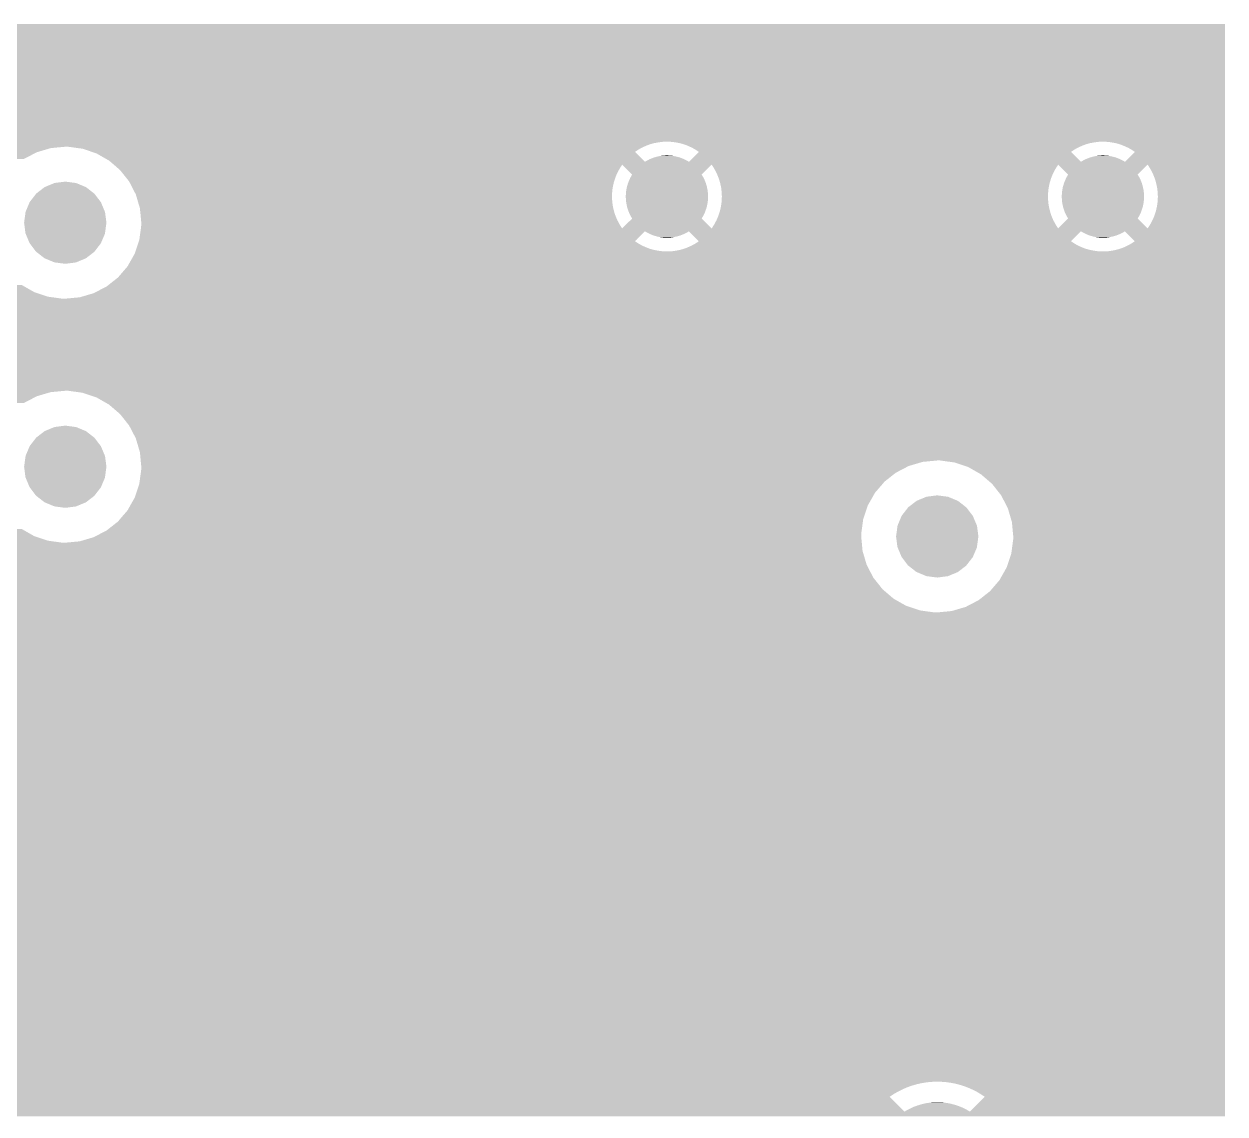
# Model space of a CAD drawing. Extents: x 295 to 953, y 10 to 290.
# Drawn here: x 621.91 to 639.41, y 251.58 to 267.46 of the extents above; entities that cross this region are included whole.
import ezdxf

# ---------------------------------------------------------------- set-up
doc = ezdxf.new("R2010")
doc.units = 0
doc.header["$LTSCALE"] = 5
doc.header["$MEASUREMENT"] = 0
doc.layers.add('FROMC1', color=7, linetype='CONTINUOUS')

msp = doc.modelspace()

# ---------------------------------------------------------------- linework, layer by layer
at = {"layer": 'FROMC1'}
for points in [[(601.433, 267.459), (601.433, 267.46), (639.406, 267.459), (639.405, 267.46)], [(601.433, 265.745), (601.433, 267.459), (639.406, 265.745), (639.406, 267.459)], [(610.997, 265.744), (610.94, 265.745), (631.246, 265.744), (631.26, 265.745)], [(611.026, 265.742), (610.997, 265.744), (631.203, 265.742), (631.246, 265.744)], [(611.054, 265.739), (611.026, 265.742), (631.185, 265.739), (631.203, 265.742)], [(611.085, 265.734), (611.054, 265.739), (631.147, 265.734), (631.185, 265.739)], [(611.11, 265.73), (611.085, 265.734), (631.127, 265.73), (631.147, 265.734)], [(611.142, 265.723), (611.11, 265.73), (631.091, 265.723), (631.127, 265.73)], [(611.166, 265.718), (611.142, 265.723), (631.071, 265.718), (631.091, 265.723)], [(611.198, 265.708), (611.166, 265.718), (631.036, 265.708), (631.071, 265.718)], [(611.22, 265.701), (611.198, 265.708), (631.016, 265.701), (631.036, 265.708)], [(611.252, 265.689), (611.22, 265.701), (630.982, 265.689), (631.016, 265.701)], [(631.317, 265.744), (631.26, 265.745), (637.596, 265.744), (637.61, 265.745)], [(631.346, 265.742), (631.317, 265.744), (637.553, 265.742), (637.596, 265.744)], [(631.374, 265.739), (631.346, 265.742), (637.535, 265.739), (637.553, 265.742)], [(631.405, 265.734), (631.374, 265.739), (637.497, 265.734), (637.535, 265.739)], [(631.43, 265.73), (631.405, 265.734), (637.477, 265.73), (637.497, 265.734)], [(631.462, 265.723), (631.43, 265.73), (637.441, 265.723), (637.477, 265.73)], [(631.486, 265.718), (631.462, 265.723), (637.421, 265.718), (637.441, 265.723)], [(631.518, 265.708), (631.486, 265.718), (637.386, 265.708), (637.421, 265.718)], [(631.54, 265.701), (631.518, 265.708), (637.366, 265.701), (637.386, 265.708)], [(631.572, 265.689), (631.54, 265.701), (637.332, 265.689), (637.366, 265.701)], [(637.667, 265.744), (637.61, 265.745), (639.406, 265.744), (639.406, 265.745)], [(637.724, 265.739), (637.667, 265.744), (639.406, 265.739), (639.406, 265.744)], [(637.78, 265.73), (637.724, 265.739), (639.406, 265.73), (639.406, 265.739)], [(637.836, 265.718), (637.78, 265.73), (639.406, 265.718), (639.406, 265.73)], [(637.89, 265.701), (637.836, 265.718), (639.406, 265.701), (639.406, 265.718)], [(637.943, 265.68), (637.89, 265.701), (639.406, 265.68), (639.406, 265.701)], [(611.273, 265.68), (611.252, 265.689), (630.963, 265.68), (630.982, 265.689)], [(611.292, 265.671), (611.273, 265.68), (630.943, 265.671), (630.963, 265.68)], [(611.325, 265.656), (611.292, 265.671), (622.352, 265.656), (622.515, 265.671)], [(611.319, 265.493), (611.417, 265.591), (621.912, 265.493), (622.1, 265.591)], [(611.333, 265.651), (611.325, 265.656), (622.304, 265.651), (622.352, 265.656)], [(611.375, 265.628), (611.333, 265.651), (622.225, 265.628), (622.304, 265.651)], [(611.422, 265.596), (611.375, 265.628), (622.118, 265.596), (622.225, 265.628)], [(611.417, 265.591), (611.422, 265.596), (622.1, 265.591), (622.118, 265.596)], [(622.556, 265.671), (622.515, 265.671), (630.941, 265.671), (630.943, 265.671)], [(622.594, 265.666), (622.556, 265.671), (630.93, 265.666), (630.941, 265.671)], [(622.766, 265.642), (622.594, 265.666), (630.886, 265.642), (630.93, 265.666)], [(622.776, 265.639), (622.766, 265.642), (630.879, 265.639), (630.886, 265.642)], [(622.866, 265.609), (622.776, 265.639), (630.831, 265.609), (630.879, 265.639)], [(622.903, 265.596), (622.866, 265.609), (630.813, 265.596), (630.831, 265.609)], [(622.967, 265.575), (622.903, 265.596), (630.835, 265.575), (630.813, 265.596)], [(623.151, 265.47), (622.967, 265.575), (630.939, 265.47), (630.835, 265.575)], [(631.123, 265.524), (631.141, 265.528), (631.43, 265.524), (631.416, 265.528)], [(631.141, 265.528), (631.171, 265.535), (631.416, 265.528), (631.381, 265.535)], [(631.171, 265.535), (631.19, 265.538), (631.381, 265.535), (631.368, 265.538)], [(631.19, 265.538), (631.22, 265.542), (631.368, 265.538), (631.331, 265.542)], [(631.22, 265.542), (631.244, 265.543), (631.331, 265.542), (631.319, 265.543)], [(631.244, 265.543), (631.27, 265.544), (631.319, 265.543), (631.27, 265.544)], [(631.593, 265.68), (631.572, 265.689), (637.313, 265.68), (637.332, 265.689)], [(631.624, 265.666), (631.593, 265.68), (637.28, 265.666), (637.313, 265.68)], [(631.598, 265.452), (631.742, 265.596), (637.307, 265.452), (637.163, 265.596)], [(631.645, 265.656), (631.624, 265.666), (637.261, 265.656), (637.28, 265.666)], [(631.675, 265.639), (631.645, 265.656), (637.229, 265.639), (637.261, 265.656)], [(631.695, 265.628), (631.675, 265.639), (637.211, 265.628), (637.229, 265.639)], [(631.723, 265.609), (631.695, 265.628), (637.181, 265.609), (637.211, 265.628)], [(631.742, 265.596), (631.723, 265.609), (637.163, 265.596), (637.181, 265.609)], [(637.473, 265.524), (637.491, 265.528), (637.78, 265.524), (637.766, 265.528)], [(637.491, 265.528), (637.521, 265.535), (637.766, 265.528), (637.731, 265.535)], [(637.521, 265.535), (637.54, 265.538), (637.731, 265.535), (637.718, 265.538)], [(637.54, 265.538), (637.57, 265.542), (637.718, 265.538), (637.681, 265.542)], [(637.57, 265.542), (637.594, 265.543), (637.681, 265.542), (637.669, 265.543)], [(637.594, 265.543), (637.62, 265.544), (637.669, 265.543), (637.62, 265.544)], [(637.995, 265.656), (637.943, 265.68), (639.406, 265.656), (639.406, 265.68)], [(637.948, 265.452), (638.092, 265.596), (639.406, 265.452), (639.406, 265.596)], [(638.045, 265.628), (637.995, 265.656), (639.406, 265.628), (639.406, 265.656)], [(638.092, 265.596), (638.045, 265.628), (639.406, 265.596), (639.406, 265.628)], [(623.173, 265.452), (623.151, 265.47), (630.957, 265.452), (630.939, 265.47)], [(623.222, 265.41), (623.173, 265.452), (639.406, 265.41), (639.406, 265.452)], [(623.173, 265.452), (623.173, 265.452), (630.958, 265.452), (630.957, 265.452)], [(623.277, 265.362), (623.222, 265.41), (630.595, 265.362), (630.626, 265.41)], [(623.312, 265.332), (623.277, 265.362), (630.578, 265.332), (630.595, 265.362)], [(630.771, 265.265), (630.626, 265.41), (631.784, 265.265), (631.929, 265.41)], [(630.958, 265.452), (630.986, 265.469), (631.598, 265.452), (631.568, 265.469)], [(630.986, 265.469), (631.001, 265.476), (631.568, 265.469), (631.555, 265.476)], [(631.001, 265.476), (631.03, 265.491), (631.555, 265.476), (631.524, 265.491)], [(631.03, 265.491), (631.046, 265.497), (631.524, 265.491), (631.51, 265.497)], [(631.046, 265.497), (631.076, 265.51), (631.51, 265.497), (631.478, 265.51)], [(631.076, 265.51), (631.093, 265.515), (631.478, 265.51), (631.464, 265.515)], [(631.093, 265.515), (631.123, 265.524), (631.464, 265.515), (631.43, 265.524)], [(631.598, 265.452), (631.598, 265.452), (637.308, 265.452), (637.307, 265.452)], [(631.951, 265.377), (631.929, 265.41), (636.955, 265.377), (636.976, 265.41)], [(631.96, 265.362), (631.951, 265.377), (636.945, 265.362), (636.955, 265.377)], [(631.98, 265.328), (631.96, 265.362), (636.925, 265.328), (636.945, 265.362)], [(637.121, 265.265), (636.976, 265.41), (638.134, 265.265), (638.279, 265.41)], [(637.308, 265.452), (637.336, 265.469), (637.948, 265.452), (637.918, 265.469)], [(637.336, 265.469), (637.351, 265.476), (637.918, 265.469), (637.905, 265.476)], [(637.351, 265.476), (637.38, 265.491), (637.905, 265.476), (637.874, 265.491)], [(637.38, 265.491), (637.396, 265.497), (637.874, 265.491), (637.86, 265.497)], [(637.396, 265.497), (637.426, 265.51), (637.86, 265.497), (637.828, 265.51)], [(637.426, 265.51), (637.443, 265.515), (637.828, 265.51), (637.814, 265.515)], [(637.443, 265.515), (637.473, 265.524), (637.814, 265.515), (637.78, 265.524)], [(638.301, 265.377), (638.279, 265.41), (639.406, 265.377), (639.406, 265.41)], [(638.33, 265.328), (638.301, 265.377), (639.406, 265.328), (639.406, 265.377)], [(623.328, 265.312), (623.312, 265.332), (630.567, 265.312), (630.578, 265.332)], [(623.369, 265.261), (623.328, 265.312), (630.542, 265.261), (630.567, 265.312)], [(623.411, 265.208), (623.369, 265.261), (630.522, 265.208), (630.542, 265.261)], [(623.444, 265.166), (623.411, 265.208), (630.509, 265.166), (630.522, 265.208)], [(630.711, 265.139), (630.725, 265.178), (631.845, 265.139), (631.83, 265.178)], [(630.725, 265.178), (630.729, 265.185), (631.83, 265.178), (631.827, 265.185)], [(630.729, 265.185), (630.746, 265.222), (631.827, 265.185), (631.809, 265.222)], [(630.746, 265.222), (630.75, 265.229), (631.809, 265.222), (631.805, 265.229)], [(630.75, 265.229), (630.771, 265.265), (631.805, 265.229), (631.784, 265.265)], [(631.988, 265.312), (631.98, 265.328), (636.917, 265.312), (636.925, 265.328)], [(632.006, 265.277), (631.988, 265.312), (636.9, 265.277), (636.917, 265.312)], [(632.012, 265.261), (632.006, 265.277), (636.892, 265.261), (636.9, 265.277)], [(632.027, 265.224), (632.012, 265.261), (636.878, 265.224), (636.892, 265.261)], [(632.033, 265.208), (632.027, 265.224), (636.872, 265.208), (636.878, 265.224)], [(632.045, 265.17), (632.033, 265.208), (636.86, 265.17), (636.872, 265.208)], [(637.061, 265.139), (637.075, 265.178), (638.195, 265.139), (638.18, 265.178)], [(637.075, 265.178), (637.079, 265.185), (638.18, 265.178), (638.177, 265.185)], [(637.079, 265.185), (637.096, 265.222), (638.177, 265.185), (638.159, 265.222)], [(637.096, 265.222), (637.1, 265.229), (638.159, 265.222), (638.155, 265.229)], [(637.1, 265.229), (637.121, 265.265), (638.155, 265.229), (638.134, 265.265)], [(638.356, 265.277), (638.33, 265.328), (639.406, 265.277), (639.406, 265.328)], [(638.377, 265.224), (638.356, 265.277), (639.406, 265.224), (639.406, 265.277)], [(638.395, 265.17), (638.377, 265.224), (639.406, 265.17), (639.406, 265.224)], [(622.092, 264.989), (622.213, 265.082), (622.936, 264.989), (622.817, 265.082)], [(622.213, 265.082), (622.216, 265.084), (622.817, 265.082), (622.812, 265.084)], [(622.216, 265.084), (622.357, 265.142), (622.812, 265.084), (622.673, 265.142)], [(622.357, 265.142), (622.36, 265.143), (622.673, 265.142), (622.665, 265.143)], [(622.36, 265.143), (622.515, 265.163), (622.665, 265.143), (622.515, 265.163)], [(623.451, 265.153), (623.444, 265.166), (630.505, 265.153), (630.509, 265.166)], [(623.48, 265.098), (623.451, 265.153), (630.492, 265.098), (630.505, 265.153)], [(623.509, 265.041), (623.48, 265.098), (630.483, 265.041), (630.492, 265.098)], [(623.538, 264.984), (623.509, 265.041), (630.478, 264.984), (630.483, 265.041)], [(630.68, 264.994), (630.685, 265.035), (631.875, 264.994), (631.87, 265.035)], [(630.685, 265.035), (630.687, 265.043), (631.87, 265.035), (631.869, 265.043)], [(630.687, 265.043), (630.694, 265.084), (631.869, 265.043), (631.86, 265.084)], [(630.694, 265.084), (630.697, 265.092), (631.86, 265.084), (631.859, 265.092)], [(630.697, 265.092), (630.708, 265.131), (631.859, 265.092), (631.847, 265.131)], [(630.708, 265.131), (630.711, 265.139), (631.847, 265.131), (631.845, 265.139)], [(632.05, 265.153), (632.045, 265.17), (636.855, 265.153), (636.86, 265.17)], [(632.059, 265.115), (632.05, 265.153), (636.846, 265.115), (636.855, 265.153)], [(632.063, 265.098), (632.059, 265.115), (636.842, 265.098), (636.846, 265.115)], [(632.07, 265.059), (632.063, 265.098), (636.836, 265.059), (636.842, 265.098)], [(632.071, 265.041), (632.07, 265.059), (636.833, 265.041), (636.836, 265.059)], [(632.076, 265.002), (632.071, 265.041), (636.83, 265.002), (636.833, 265.041)], [(632.076, 264.984), (632.076, 265.002), (636.828, 264.984), (636.83, 265.002)], [(637.03, 264.994), (637.035, 265.035), (638.225, 264.994), (638.22, 265.035)], [(637.035, 265.035), (637.037, 265.043), (638.22, 265.035), (638.219, 265.043)], [(637.037, 265.043), (637.044, 265.084), (638.219, 265.043), (638.21, 265.084)], [(637.044, 265.084), (637.047, 265.092), (638.21, 265.084), (638.209, 265.092)], [(637.047, 265.092), (637.058, 265.131), (638.209, 265.092), (638.197, 265.131)], [(637.058, 265.131), (637.061, 265.139), (638.197, 265.131), (638.195, 265.139)], [(638.409, 265.115), (638.395, 265.17), (639.406, 265.115), (639.406, 265.17)], [(638.42, 265.059), (638.409, 265.115), (639.406, 265.059), (639.406, 265.115)], [(638.426, 265.002), (638.42, 265.059), (639.406, 265.002), (639.406, 265.059)], [(638.428, 264.945), (638.426, 265.002), (639.406, 264.945), (639.406, 265.002)], [(621.937, 264.723), (621.995, 264.862), (623.092, 264.723), (623.034, 264.862)], [(621.995, 264.862), (621.997, 264.866), (623.034, 264.862), (623.031, 264.866)], [(621.997, 264.866), (622.09, 264.986), (623.031, 264.866), (622.94, 264.986)], [(622.09, 264.986), (622.092, 264.989), (622.94, 264.986), (622.936, 264.989)], [(623.542, 264.978), (623.538, 264.984), (630.478, 264.978), (630.478, 264.984)], [(623.557, 264.927), (623.542, 264.978), (630.478, 264.927), (630.478, 264.978)], [(623.573, 264.871), (623.557, 264.927), (630.481, 264.871), (630.478, 264.927)], [(623.59, 264.814), (623.573, 264.871), (630.488, 264.814), (630.481, 264.871)], [(630.678, 264.945), (630.68, 264.986), (631.877, 264.945), (631.875, 264.986)], [(630.68, 264.904), (630.678, 264.945), (631.876, 264.904), (631.877, 264.945)], [(630.68, 264.986), (630.68, 264.994), (631.875, 264.986), (631.875, 264.994)], [(630.68, 264.896), (630.68, 264.904), (631.875, 264.896), (631.876, 264.904)], [(630.685, 264.855), (630.68, 264.896), (631.87, 264.855), (631.875, 264.896)], [(630.686, 264.847), (630.685, 264.855), (631.869, 264.847), (631.87, 264.855)], [(630.695, 264.806), (630.686, 264.847), (631.861, 264.806), (631.869, 264.847)], [(632.066, 264.814), (632.072, 264.849), (636.838, 264.814), (636.834, 264.849)], [(632.072, 264.849), (632.074, 264.871), (636.834, 264.849), (636.831, 264.871)], [(632.074, 264.871), (632.077, 264.906), (636.831, 264.871), (636.829, 264.906)], [(632.078, 264.945), (632.076, 264.984), (636.828, 264.945), (636.828, 264.984)], [(632.077, 264.927), (632.078, 264.945), (636.828, 264.927), (636.828, 264.945)], [(632.077, 264.906), (632.077, 264.927), (636.829, 264.906), (636.828, 264.927)], [(637.028, 264.945), (637.03, 264.986), (638.227, 264.945), (638.225, 264.986)], [(637.03, 264.904), (637.028, 264.945), (638.226, 264.904), (638.227, 264.945)], [(637.03, 264.986), (637.03, 264.994), (638.225, 264.986), (638.225, 264.994)], [(637.03, 264.896), (637.03, 264.904), (638.225, 264.896), (638.226, 264.904)], [(637.035, 264.855), (637.03, 264.896), (638.22, 264.855), (638.225, 264.896)], [(637.036, 264.847), (637.035, 264.855), (638.219, 264.847), (638.22, 264.855)], [(637.045, 264.806), (637.036, 264.847), (638.211, 264.806), (638.219, 264.847)], [(638.413, 264.792), (638.422, 264.849), (639.406, 264.792), (639.406, 264.849)], [(638.422, 264.849), (638.427, 264.906), (639.406, 264.849), (639.406, 264.906)], [(638.427, 264.906), (638.428, 264.945), (639.406, 264.906), (639.406, 264.945)], [(621.915, 264.564), (621.936, 264.718), (623.114, 264.564), (623.094, 264.718)], [(621.936, 264.718), (621.937, 264.723), (623.094, 264.718), (623.092, 264.723)], [(623.602, 264.775), (623.59, 264.814), (630.496, 264.775), (630.488, 264.814)], [(623.603, 264.758), (623.602, 264.775), (630.5, 264.758), (630.496, 264.775)], [(623.609, 264.703), (623.603, 264.758), (630.515, 264.703), (630.5, 264.758)], [(623.614, 264.65), (623.609, 264.703), (630.534, 264.65), (630.515, 264.703)], [(630.696, 264.798), (630.695, 264.806), (631.859, 264.798), (631.861, 264.806)], [(630.708, 264.759), (630.696, 264.798), (631.847, 264.759), (631.859, 264.798)], [(630.71, 264.751), (630.708, 264.759), (631.844, 264.751), (631.847, 264.759)], [(630.725, 264.712), (630.71, 264.751), (631.83, 264.712), (631.844, 264.751)], [(630.728, 264.705), (630.725, 264.712), (631.827, 264.705), (631.83, 264.712)], [(630.746, 264.668), (630.728, 264.705), (631.809, 264.668), (631.827, 264.705)], [(630.75, 264.661), (630.746, 264.668), (631.805, 264.661), (631.809, 264.668)], [(630.771, 264.625), (630.75, 264.661), (631.784, 264.625), (631.805, 264.661)], [(632.021, 264.65), (632.033, 264.682), (636.884, 264.65), (636.872, 264.682)], [(632.033, 264.682), (632.04, 264.703), (636.872, 264.682), (636.865, 264.703)], [(632.04, 264.703), (632.05, 264.737), (636.865, 264.703), (636.856, 264.737)], [(632.05, 264.737), (632.055, 264.758), (636.856, 264.737), (636.85, 264.758)], [(632.055, 264.758), (632.063, 264.792), (636.85, 264.758), (636.843, 264.792)], [(632.063, 264.792), (632.066, 264.814), (636.843, 264.792), (636.838, 264.814)], [(637.046, 264.798), (637.045, 264.806), (638.209, 264.798), (638.211, 264.806)], [(637.058, 264.759), (637.046, 264.798), (638.197, 264.759), (638.209, 264.798)], [(637.06, 264.751), (637.058, 264.759), (638.194, 264.751), (638.197, 264.759)], [(637.075, 264.712), (637.06, 264.751), (638.18, 264.712), (638.194, 264.751)], [(637.078, 264.705), (637.075, 264.712), (638.177, 264.705), (638.18, 264.712)], [(637.096, 264.668), (637.078, 264.705), (638.159, 264.668), (638.177, 264.705)], [(637.1, 264.661), (637.096, 264.668), (638.155, 264.661), (638.159, 264.668)], [(637.121, 264.625), (637.1, 264.661), (638.134, 264.625), (638.155, 264.661)], [(638.363, 264.629), (638.383, 264.682), (639.406, 264.629), (639.406, 264.682)], [(638.383, 264.682), (638.4, 264.737), (639.406, 264.682), (639.406, 264.737)], [(638.4, 264.737), (638.413, 264.792), (639.406, 264.737), (639.406, 264.792)], [(621.935, 264.41), (621.915, 264.564), (623.093, 264.41), (623.114, 264.564)], [(623.61, 264.438), (623.616, 264.48), (639.406, 264.438), (639.406, 264.48)], [(623.619, 264.597), (623.614, 264.65), (630.557, 264.597), (630.534, 264.65)], [(623.616, 264.48), (623.618, 264.498), (630.626, 264.48), (630.614, 264.498)], [(623.618, 264.498), (623.621, 264.522), (630.614, 264.498), (630.599, 264.522)], [(623.622, 264.564), (623.619, 264.597), (630.575, 264.564), (630.557, 264.597)], [(623.621, 264.522), (623.622, 264.547), (630.599, 264.522), (630.584, 264.547)], [(623.622, 264.547), (623.622, 264.564), (630.584, 264.547), (630.575, 264.564)], [(630.626, 264.48), (630.771, 264.625), (631.929, 264.48), (631.784, 264.625)], [(631.929, 264.48), (631.941, 264.498), (636.976, 264.48), (636.964, 264.498)], [(631.941, 264.498), (631.96, 264.528), (636.964, 264.498), (636.945, 264.528)], [(631.96, 264.528), (631.971, 264.547), (636.945, 264.528), (636.934, 264.547)], [(631.971, 264.547), (631.988, 264.578), (636.934, 264.547), (636.917, 264.578)], [(631.988, 264.578), (631.998, 264.597), (636.917, 264.578), (636.907, 264.597)], [(631.998, 264.597), (632.013, 264.629), (636.907, 264.597), (636.893, 264.629)], [(632.013, 264.629), (632.021, 264.65), (636.893, 264.629), (636.884, 264.65)], [(636.976, 264.48), (637.121, 264.625), (638.279, 264.48), (638.134, 264.625)], [(638.279, 264.48), (638.31, 264.528), (639.406, 264.48), (639.406, 264.528)], [(638.31, 264.528), (638.338, 264.578), (639.406, 264.528), (639.406, 264.578)], [(638.338, 264.578), (638.363, 264.629), (639.406, 264.578), (639.406, 264.629)], [(621.937, 264.405), (621.935, 264.41), (623.093, 264.405), (623.093, 264.41)], [(621.995, 264.266), (621.937, 264.405), (623.034, 264.266), (623.093, 264.405)], [(623.587, 264.294), (623.593, 264.312), (630.813, 264.294), (630.832, 264.312)], [(623.593, 264.312), (623.61, 264.438), (630.832, 264.312), (630.957, 264.438)], [(623.61, 264.438), (623.61, 264.438), (630.957, 264.438), (630.958, 264.438)], [(630.987, 264.421), (630.958, 264.438), (631.569, 264.421), (631.598, 264.438)], [(631, 264.414), (630.987, 264.421), (631.554, 264.414), (631.569, 264.421)], [(631.031, 264.399), (631, 264.414), (631.525, 264.399), (631.554, 264.414)], [(631.045, 264.393), (631.031, 264.399), (631.509, 264.393), (631.525, 264.399)], [(631.077, 264.38), (631.045, 264.393), (631.479, 264.38), (631.509, 264.393)], [(631.091, 264.375), (631.077, 264.38), (631.462, 264.375), (631.479, 264.38)], [(631.125, 264.366), (631.091, 264.375), (631.432, 264.366), (631.462, 264.375)], [(631.139, 264.362), (631.125, 264.366), (631.414, 264.362), (631.432, 264.366)], [(631.174, 264.355), (631.139, 264.362), (631.384, 264.355), (631.414, 264.362)], [(631.187, 264.352), (631.174, 264.355), (631.365, 264.352), (631.384, 264.355)], [(631.224, 264.348), (631.187, 264.352), (631.335, 264.348), (631.365, 264.352)], [(631.236, 264.347), (631.224, 264.348), (631.311, 264.347), (631.335, 264.348)], [(631.285, 264.346), (631.236, 264.347), (631.285, 264.346), (631.311, 264.347)], [(631.742, 264.294), (631.598, 264.438), (637.163, 264.294), (637.307, 264.438)], [(631.598, 264.438), (631.598, 264.438), (637.307, 264.438), (637.308, 264.438)], [(637.337, 264.421), (637.308, 264.438), (637.919, 264.421), (637.948, 264.438)], [(637.35, 264.414), (637.337, 264.421), (637.904, 264.414), (637.919, 264.421)], [(637.381, 264.399), (637.35, 264.414), (637.875, 264.399), (637.904, 264.414)], [(637.395, 264.393), (637.381, 264.399), (637.859, 264.393), (637.875, 264.399)], [(637.427, 264.38), (637.395, 264.393), (637.829, 264.38), (637.859, 264.393)], [(637.441, 264.375), (637.427, 264.38), (637.812, 264.375), (637.829, 264.38)], [(637.475, 264.366), (637.441, 264.375), (637.782, 264.366), (637.812, 264.375)], [(637.489, 264.362), (637.475, 264.366), (637.764, 264.362), (637.782, 264.366)], [(637.524, 264.355), (637.489, 264.362), (637.734, 264.355), (637.764, 264.362)], [(637.537, 264.352), (637.524, 264.355), (637.715, 264.352), (637.734, 264.355)], [(637.574, 264.348), (637.537, 264.352), (637.685, 264.348), (637.715, 264.352)], [(637.586, 264.347), (637.574, 264.348), (637.661, 264.347), (637.685, 264.348)], [(637.635, 264.346), (637.586, 264.347), (637.635, 264.346), (637.661, 264.347)], [(638.092, 264.294), (637.948, 264.438), (639.406, 264.294), (639.406, 264.438)], [(621.998, 264.262), (621.995, 264.266), (623.032, 264.262), (623.034, 264.266)], [(622.089, 264.142), (621.998, 264.262), (622.939, 264.142), (623.032, 264.262)], [(622.093, 264.139), (622.089, 264.142), (622.937, 264.139), (622.939, 264.142)], [(622.212, 264.046), (622.093, 264.139), (622.816, 264.046), (622.937, 264.139)], [(623.525, 264.111), (623.537, 264.145), (639.406, 264.111), (639.406, 264.145)], [(623.537, 264.146), (623.539, 264.151), (631.238, 264.146), (631.181, 264.151)], [(623.537, 264.145), (623.537, 264.146), (631.295, 264.145), (631.238, 264.146)], [(623.539, 264.151), (623.542, 264.16), (631.181, 264.151), (631.125, 264.16)], [(623.542, 264.16), (623.546, 264.172), (631.125, 264.16), (631.069, 264.172)], [(623.546, 264.172), (623.552, 264.189), (631.069, 264.172), (631.015, 264.189)], [(623.552, 264.189), (623.558, 264.21), (631.015, 264.189), (630.962, 264.21)], [(623.558, 264.21), (623.567, 264.234), (630.962, 264.21), (630.91, 264.234)], [(623.567, 264.234), (623.576, 264.262), (630.91, 264.234), (630.861, 264.262)], [(623.576, 264.262), (623.587, 264.294), (630.861, 264.262), (630.813, 264.294)], [(631.295, 264.145), (631.309, 264.146), (637.645, 264.145), (637.588, 264.146)], [(631.309, 264.146), (631.352, 264.148), (637.588, 264.146), (637.559, 264.148)], [(631.352, 264.148), (631.37, 264.151), (637.559, 264.148), (637.531, 264.151)], [(631.37, 264.151), (631.409, 264.156), (637.531, 264.151), (637.5, 264.156)], [(631.409, 264.156), (631.428, 264.16), (637.5, 264.156), (637.475, 264.16)], [(631.428, 264.16), (631.464, 264.167), (637.475, 264.16), (637.443, 264.167)], [(631.464, 264.167), (631.484, 264.172), (637.443, 264.167), (637.419, 264.172)], [(631.484, 264.172), (631.519, 264.182), (637.419, 264.172), (637.387, 264.182)], [(631.519, 264.182), (631.539, 264.189), (637.387, 264.182), (637.365, 264.189)], [(631.539, 264.189), (631.573, 264.201), (637.365, 264.189), (637.333, 264.201)], [(631.573, 264.201), (631.592, 264.21), (637.333, 264.201), (637.312, 264.21)], [(631.592, 264.21), (631.625, 264.224), (637.312, 264.21), (637.281, 264.224)], [(631.625, 264.224), (631.644, 264.234), (637.281, 264.224), (637.26, 264.234)], [(631.644, 264.234), (631.676, 264.251), (637.26, 264.234), (637.23, 264.251)], [(631.676, 264.251), (631.694, 264.262), (637.23, 264.251), (637.211, 264.262)], [(631.694, 264.262), (631.724, 264.281), (637.211, 264.262), (637.182, 264.281)], [(631.724, 264.281), (631.742, 264.294), (637.182, 264.281), (637.163, 264.294)], [(637.645, 264.145), (637.702, 264.148), (639.406, 264.145), (639.406, 264.148)], [(637.702, 264.148), (637.759, 264.156), (639.406, 264.148), (639.406, 264.156)], [(637.759, 264.156), (637.814, 264.167), (639.406, 264.156), (639.406, 264.167)], [(637.814, 264.167), (637.869, 264.182), (639.406, 264.167), (639.406, 264.182)], [(637.869, 264.182), (637.923, 264.201), (639.406, 264.182), (639.406, 264.201)], [(637.923, 264.201), (637.975, 264.224), (639.406, 264.201), (639.406, 264.224)], [(637.975, 264.224), (638.026, 264.251), (639.406, 264.224), (639.406, 264.251)], [(638.026, 264.251), (638.074, 264.281), (639.406, 264.251), (639.406, 264.281)], [(638.074, 264.281), (638.092, 264.294), (639.406, 264.281), (639.406, 264.294)], [(622.218, 264.044), (622.212, 264.046), (622.813, 264.044), (622.816, 264.046)], [(622.356, 263.986), (622.218, 264.044), (622.672, 263.986), (622.813, 264.044)], [(622.364, 263.985), (622.356, 263.986), (622.669, 263.985), (622.672, 263.986)], [(622.515, 263.965), (622.364, 263.985), (622.515, 263.965), (622.669, 263.985)], [(623.421, 263.927), (623.525, 264.111), (639.406, 263.927), (639.406, 264.111)], [(623.283, 263.766), (623.421, 263.927), (639.406, 263.766), (639.406, 263.927)], [(619.522, 263.553), (619.479, 263.658), (622.062, 263.553), (621.878, 263.658)], [(622.929, 263.537), (623.117, 263.635), (639.406, 263.537), (639.406, 263.635)], [(623.117, 263.635), (623.283, 263.766), (639.406, 263.635), (639.406, 263.766)], [(619.523, 263.551), (619.522, 263.553), (622.068, 263.551), (622.062, 263.553)], [(619.539, 263.486), (619.523, 263.551), (622.263, 263.486), (622.068, 263.551)], [(619.546, 263.457), (619.539, 263.486), (622.473, 263.457), (622.263, 263.486)], [(619.583, 263.299), (619.546, 263.457), (639.406, 263.299), (639.406, 263.457)], [(619.546, 263.457), (619.546, 263.457), (622.515, 263.457), (622.473, 263.457)], [(622.515, 263.457), (622.725, 263.477), (639.406, 263.457), (639.406, 263.477)], [(622.725, 263.477), (622.929, 263.537), (639.406, 263.477), (639.406, 263.537)], [(619.604, 263.04), (619.583, 263.299), (639.406, 263.04), (639.406, 263.299)], [(619.582, 262.771), (619.604, 263.04), (639.406, 262.771), (639.406, 263.04)], [(619.52, 262.519), (619.582, 262.771), (639.406, 262.519), (639.406, 262.771)], [(619.419, 262.279), (619.52, 262.519), (639.406, 262.279), (639.406, 262.519)], [(619.318, 262.115), (619.419, 262.279), (639.406, 262.115), (639.406, 262.279)], [(619.179, 261.937), (619.263, 262.035), (621.912, 261.937), (622.1, 262.035)], [(619.263, 262.035), (619.283, 262.059), (622.1, 262.035), (622.18, 262.059)], [(619.283, 262.059), (619.305, 262.095), (622.18, 262.059), (622.304, 262.095)], [(619.305, 262.095), (619.318, 262.115), (622.304, 262.095), (622.515, 262.115)], [(622.766, 262.086), (622.556, 262.115), (639.406, 262.086), (639.406, 262.115)], [(622.967, 262.019), (622.766, 262.086), (639.406, 262.019), (639.406, 262.086)], [(623.151, 261.914), (622.967, 262.019), (639.406, 261.914), (639.406, 262.019)], [(623.312, 261.776), (623.151, 261.914), (639.406, 261.776), (639.406, 261.914)], [(623.444, 261.61), (623.312, 261.776), (639.406, 261.61), (639.406, 261.776)], [(622.092, 261.433), (622.213, 261.526), (622.936, 261.433), (622.817, 261.526)], [(622.213, 261.526), (622.216, 261.528), (622.817, 261.526), (622.812, 261.528)], [(622.216, 261.528), (622.357, 261.586), (622.812, 261.528), (622.673, 261.586)], [(622.357, 261.586), (622.36, 261.587), (622.673, 261.586), (622.665, 261.587)], [(622.36, 261.587), (622.515, 261.607), (622.665, 261.587), (622.515, 261.607)], [(623.542, 261.422), (623.444, 261.61), (639.406, 261.422), (639.406, 261.61)], [(621.997, 261.31), (622.09, 261.43), (623.031, 261.31), (622.94, 261.43)], [(622.09, 261.43), (622.092, 261.433), (622.94, 261.43), (622.936, 261.433)], [(623.602, 261.219), (623.542, 261.422), (639.406, 261.219), (639.406, 261.422)], [(621.915, 261.008), (621.936, 261.162), (623.114, 261.008), (623.094, 261.162)], [(621.936, 261.162), (621.937, 261.167), (623.094, 261.162), (623.092, 261.167)], [(621.937, 261.167), (621.995, 261.306), (623.092, 261.167), (623.034, 261.306)], [(621.995, 261.306), (621.997, 261.31), (623.034, 261.306), (623.031, 261.31)], [(623.613, 261.099), (623.602, 261.219), (639.406, 261.099), (639.406, 261.219)], [(621.935, 260.854), (621.915, 261.008), (623.093, 260.854), (623.114, 261.008)], [(623.615, 261.079), (623.613, 261.099), (635.004, 261.079), (635.215, 261.099)], [(623.621, 261.019), (623.615, 261.079), (634.8, 261.019), (635.004, 261.079)], [(623.622, 261.008), (623.621, 261.019), (634.779, 261.008), (634.8, 261.019)], [(623.621, 260.966), (623.622, 261.008), (634.699, 260.966), (634.779, 261.008)], [(635.466, 261.07), (635.256, 261.099), (639.406, 261.07), (639.406, 261.099)], [(635.667, 261.003), (635.466, 261.07), (639.406, 261.003), (639.406, 261.07)], [(635.851, 260.898), (635.667, 261.003), (639.406, 260.898), (639.406, 261.003)], [(621.937, 260.849), (621.935, 260.854), (623.093, 260.849), (623.093, 260.854)], [(621.995, 260.71), (621.937, 260.849), (623.034, 260.71), (623.093, 260.849)], [(623.597, 260.79), (623.615, 260.921), (634.446, 260.79), (634.612, 260.921)], [(623.615, 260.921), (623.621, 260.966), (634.612, 260.921), (634.699, 260.966)], [(636.012, 260.76), (635.851, 260.898), (639.406, 260.76), (639.406, 260.898)], [(621.998, 260.706), (621.995, 260.71), (623.032, 260.706), (623.034, 260.71)], [(622.089, 260.586), (621.998, 260.706), (622.939, 260.586), (623.032, 260.706)], [(623.525, 260.555), (623.55, 260.629), (634.267, 260.555), (634.308, 260.629)], [(623.55, 260.629), (623.593, 260.756), (634.308, 260.629), (634.418, 260.756)], [(623.593, 260.756), (623.597, 260.79), (634.418, 260.756), (634.446, 260.79)], [(636.144, 260.594), (636.012, 260.76), (639.406, 260.594), (639.406, 260.76)], [(622.093, 260.583), (622.089, 260.586), (622.937, 260.583), (622.939, 260.586)], [(622.212, 260.49), (622.093, 260.583), (622.816, 260.49), (622.937, 260.583)], [(622.218, 260.488), (622.212, 260.49), (622.813, 260.488), (622.816, 260.49)], [(622.356, 260.43), (622.218, 260.488), (622.672, 260.43), (622.813, 260.488)], [(623.462, 260.445), (623.525, 260.555), (634.204, 260.445), (634.267, 260.555)], [(634.792, 260.417), (634.913, 260.51), (635.636, 260.417), (635.517, 260.51)], [(634.913, 260.51), (634.916, 260.512), (635.517, 260.51), (635.512, 260.512)], [(634.916, 260.512), (635.057, 260.57), (635.512, 260.512), (635.373, 260.57)], [(635.057, 260.57), (635.06, 260.571), (635.373, 260.57), (635.365, 260.571)], [(635.06, 260.571), (635.215, 260.591), (635.365, 260.571), (635.215, 260.591)], [(636.242, 260.406), (636.144, 260.594), (639.406, 260.406), (639.406, 260.594)], [(622.364, 260.429), (622.356, 260.43), (622.669, 260.429), (622.672, 260.43)], [(622.515, 260.409), (622.364, 260.429), (622.515, 260.409), (622.669, 260.429)], [(623.311, 260.244), (623.421, 260.371), (634.136, 260.244), (634.179, 260.371)], [(623.421, 260.371), (623.462, 260.445), (634.179, 260.371), (634.204, 260.445)], [(634.637, 260.151), (634.695, 260.29), (635.792, 260.151), (635.734, 260.29)], [(634.695, 260.29), (634.697, 260.294), (635.734, 260.29), (635.731, 260.294)], [(634.697, 260.294), (634.79, 260.414), (635.731, 260.294), (635.64, 260.414)], [(634.79, 260.414), (634.792, 260.417), (635.64, 260.414), (635.636, 260.417)], [(636.302, 260.203), (636.242, 260.406), (639.406, 260.203), (639.406, 260.406)], [(623.117, 260.079), (623.283, 260.21), (634.114, 260.079), (634.132, 260.21)], [(623.283, 260.21), (623.311, 260.244), (634.132, 260.21), (634.136, 260.244)], [(634.615, 259.992), (634.636, 260.146), (635.814, 259.992), (635.794, 260.146)], [(634.636, 260.146), (634.637, 260.151), (635.794, 260.146), (635.792, 260.151)], [(636.322, 259.992), (636.302, 260.203), (639.406, 259.992), (639.406, 260.203)], [(601.433, 259.997), (601.433, 260.102), (622.062, 259.997), (621.878, 260.102)], [(601.433, 259.93), (601.433, 259.997), (622.263, 259.93), (622.062, 259.997)], [(601.433, 259.901), (601.433, 259.93), (622.473, 259.901), (622.263, 259.93)], [(622.725, 259.921), (622.929, 259.981), (634.114, 259.921), (634.108, 259.981)], [(622.929, 259.981), (622.95, 259.992), (634.108, 259.981), (634.107, 259.992)], [(622.95, 259.992), (623.03, 260.034), (634.107, 259.992), (634.108, 260.034)], [(623.03, 260.034), (623.117, 260.079), (634.108, 260.034), (634.114, 260.079)], [(634.635, 259.838), (634.615, 259.992), (635.793, 259.838), (635.814, 259.992)], [(636.293, 259.74), (636.321, 259.95), (639.406, 259.74), (639.406, 259.95)], [(636.321, 259.95), (636.322, 259.992), (639.406, 259.95), (639.406, 259.992)], [(601.433, 259.781), (601.433, 259.901), (634.127, 259.781), (634.116, 259.901)], [(601.433, 259.901), (601.433, 259.901), (622.515, 259.901), (622.473, 259.901)], [(601.433, 259.578), (601.433, 259.781), (634.187, 259.578), (634.127, 259.781)], [(622.515, 259.901), (622.725, 259.921), (634.116, 259.901), (634.114, 259.921)], [(634.637, 259.833), (634.635, 259.838), (635.793, 259.833), (635.793, 259.838)], [(634.695, 259.694), (634.637, 259.833), (635.734, 259.694), (635.793, 259.833)], [(634.698, 259.69), (634.695, 259.694), (635.732, 259.69), (635.734, 259.694)], [(634.789, 259.57), (634.698, 259.69), (635.639, 259.57), (635.732, 259.69)], [(636.225, 259.539), (636.293, 259.74), (639.406, 259.539), (639.406, 259.74)], [(601.433, 259.39), (601.433, 259.578), (634.285, 259.39), (634.187, 259.578)], [(634.793, 259.567), (634.789, 259.57), (635.637, 259.567), (635.639, 259.57)], [(634.912, 259.474), (634.793, 259.567), (635.516, 259.474), (635.637, 259.567)], [(634.918, 259.472), (634.912, 259.474), (635.513, 259.472), (635.516, 259.474)], [(635.056, 259.414), (634.918, 259.472), (635.372, 259.414), (635.513, 259.472)], [(635.064, 259.413), (635.056, 259.414), (635.369, 259.413), (635.372, 259.414)], [(635.215, 259.393), (635.064, 259.413), (635.215, 259.393), (635.369, 259.413)], [(636.121, 259.355), (636.225, 259.539), (639.406, 259.355), (639.406, 259.539)], [(601.433, 259.224), (601.433, 259.39), (634.417, 259.224), (634.285, 259.39)], [(635.983, 259.194), (636.121, 259.355), (639.406, 259.194), (639.406, 259.355)], [(601.433, 259.086), (601.433, 259.224), (634.578, 259.086), (634.417, 259.224)], [(601.433, 258.981), (601.433, 259.086), (634.762, 258.981), (634.578, 259.086)], [(635.629, 258.965), (635.817, 259.063), (639.406, 258.965), (639.406, 259.063)], [(635.817, 259.063), (635.983, 259.194), (639.406, 259.063), (639.406, 259.194)], [(601.433, 258.914), (601.433, 258.981), (634.963, 258.914), (634.762, 258.981)], [(601.433, 258.885), (601.433, 258.914), (635.173, 258.885), (634.963, 258.914)], [(601.433, 256.855), (601.433, 258.885), (639.406, 256.855), (639.406, 258.885)], [(601.433, 258.885), (601.433, 258.885), (635.215, 258.885), (635.173, 258.885)], [(635.215, 258.885), (635.425, 258.905), (639.406, 258.885), (639.406, 258.905)], [(635.425, 258.905), (635.629, 258.965), (639.406, 258.905), (639.406, 258.965)], [(611.632, 256.854), (611.575, 256.855), (639.406, 256.854), (639.406, 256.855)], [(611.689, 256.849), (611.632, 256.854), (639.406, 256.849), (639.406, 256.854)], [(611.745, 256.84), (611.689, 256.849), (639.406, 256.84), (639.406, 256.849)], [(611.801, 256.828), (611.745, 256.84), (639.406, 256.828), (639.406, 256.84)], [(611.855, 256.811), (611.801, 256.828), (639.406, 256.811), (639.406, 256.828)], [(611.908, 256.79), (611.855, 256.811), (639.406, 256.79), (639.406, 256.811)], [(611.96, 256.766), (611.908, 256.79), (639.406, 256.766), (639.406, 256.79)], [(611.913, 256.562), (612.057, 256.706), (639.406, 256.562), (639.406, 256.706)], [(612.01, 256.738), (611.96, 256.766), (639.406, 256.738), (639.406, 256.766)], [(612.057, 256.706), (612.01, 256.738), (639.406, 256.706), (639.406, 256.738)], [(601.433, 256.52), (601.433, 256.562), (639.406, 256.52), (639.406, 256.562)], [(612.266, 256.487), (612.244, 256.52), (639.406, 256.487), (639.406, 256.52)], [(612.295, 256.438), (612.266, 256.487), (639.406, 256.438), (639.406, 256.487)], [(612.321, 256.387), (612.295, 256.438), (639.406, 256.387), (639.406, 256.438)], [(612.342, 256.334), (612.321, 256.387), (639.406, 256.334), (639.406, 256.387)], [(612.36, 256.28), (612.342, 256.334), (639.406, 256.28), (639.406, 256.334)], [(612.374, 256.225), (612.36, 256.28), (639.406, 256.225), (639.406, 256.28)], [(612.385, 256.169), (612.374, 256.225), (639.406, 256.169), (639.406, 256.225)], [(612.391, 256.112), (612.385, 256.169), (639.406, 256.112), (639.406, 256.169)], [(612.393, 256.055), (612.391, 256.112), (639.406, 256.055), (639.406, 256.112)], [(612.378, 255.902), (612.387, 255.959), (639.406, 255.902), (639.406, 255.959)], [(612.387, 255.959), (612.392, 256.016), (639.406, 255.959), (639.406, 256.016)], [(612.392, 256.016), (612.393, 256.055), (639.406, 256.016), (639.406, 256.055)], [(612.303, 255.688), (612.328, 255.739), (639.406, 255.688), (639.406, 255.739)], [(612.328, 255.739), (612.348, 255.792), (639.406, 255.739), (639.406, 255.792)], [(612.348, 255.792), (612.365, 255.847), (639.406, 255.792), (639.406, 255.847)], [(612.365, 255.847), (612.378, 255.902), (639.406, 255.847), (639.406, 255.902)], [(601.433, 255.548), (601.433, 255.59), (639.406, 255.548), (639.406, 255.59)], [(612.244, 255.59), (612.275, 255.638), (639.406, 255.59), (639.406, 255.638)], [(612.275, 255.638), (612.303, 255.688), (639.406, 255.638), (639.406, 255.688)], [(612.057, 255.404), (611.913, 255.548), (639.406, 255.404), (639.406, 255.548)], [(611.991, 255.361), (612.039, 255.391), (639.406, 255.361), (639.406, 255.391)], [(612.039, 255.391), (612.057, 255.404), (639.406, 255.391), (639.406, 255.404)], [(601.433, 252.9), (601.433, 255.255), (639.406, 252.9), (639.406, 255.255)], [(611.61, 255.255), (611.667, 255.258), (639.406, 255.255), (639.406, 255.258)], [(611.667, 255.258), (611.724, 255.266), (639.406, 255.258), (639.406, 255.266)], [(611.724, 255.266), (611.779, 255.277), (639.406, 255.266), (639.406, 255.277)], [(611.779, 255.277), (611.834, 255.292), (639.406, 255.277), (639.406, 255.292)], [(611.834, 255.292), (611.888, 255.311), (639.406, 255.292), (639.406, 255.311)], [(611.888, 255.311), (611.94, 255.334), (639.406, 255.311), (639.406, 255.334)], [(611.94, 255.334), (611.991, 255.361), (639.406, 255.334), (639.406, 255.361)], [(601.085, 252.047), (601.423, 252.851), (639.406, 252.047), (639.406, 252.851)], [(601.423, 252.851), (601.433, 252.9), (639.406, 252.851), (639.406, 252.9)], [(600.795, 251.872), (600.879, 251.906), (634.591, 251.872), (634.651, 251.906)], [(600.879, 251.906), (600.954, 251.937), (634.651, 251.906), (634.714, 251.937)], [(600.954, 251.937), (601.009, 251.96), (634.714, 251.937), (634.767, 251.96)], [(601.009, 251.96), (601.014, 251.965), (634.767, 251.96), (634.778, 251.965)], [(601.014, 251.965), (601.044, 251.988), (634.778, 251.965), (634.844, 251.988)], [(601.044, 251.988), (601.064, 252.004), (634.844, 251.988), (634.9, 252.004)], [(601.064, 252.004), (601.066, 252.008), (634.9, 252.004), (634.911, 252.008)], [(601.066, 252.008), (601.075, 252.023), (634.911, 252.008), (634.979, 252.023)], [(601.075, 252.023), (601.077, 252.028), (634.979, 252.023), (635.007, 252.028)], [(601.077, 252.028), (601.08, 252.035), (635.007, 252.028), (635.048, 252.035)], [(601.08, 252.035), (601.083, 252.043), (635.048, 252.035), (635.117, 252.043)], [(601.083, 252.043), (601.085, 252.047), (635.117, 252.043), (635.187, 252.047)], [(635.256, 252.046), (635.187, 252.047), (639.406, 252.046), (639.406, 252.047)], [(635.326, 252.042), (635.256, 252.046), (639.406, 252.042), (639.406, 252.046)], [(635.395, 252.033), (635.326, 252.042), (639.406, 252.033), (639.406, 252.042)], [(635.464, 252.021), (635.395, 252.033), (639.406, 252.021), (639.406, 252.033)], [(635.532, 252.004), (635.464, 252.021), (639.406, 252.004), (639.406, 252.021)], [(635.599, 251.984), (635.532, 252.004), (639.406, 251.984), (639.406, 252.004)], [(635.664, 251.959), (635.599, 251.984), (639.406, 251.959), (639.406, 251.984)], [(635.728, 251.931), (635.664, 251.959), (639.406, 251.931), (639.406, 251.959)], [(635.79, 251.9), (635.728, 251.931), (639.406, 251.9), (639.406, 251.931)], [(635.85, 251.864), (635.79, 251.9), (639.406, 251.864), (639.406, 251.9)], [(600.186, 251.62), (600.684, 251.826), (634.727, 251.62), (634.521, 251.826)], [(600.684, 251.826), (600.703, 251.834), (634.521, 251.826), (634.532, 251.834)], [(600.703, 251.834), (600.795, 251.872), (634.532, 251.834), (634.591, 251.872)], [(634.937, 251.703), (634.958, 251.709), (635.491, 251.703), (635.473, 251.709)], [(634.958, 251.709), (634.995, 251.72), (635.473, 251.709), (635.432, 251.72)], [(634.995, 251.72), (635.017, 251.725), (635.432, 251.72), (635.414, 251.725)], [(635.017, 251.725), (635.054, 251.733), (635.414, 251.725), (635.372, 251.733)], [(635.054, 251.733), (635.077, 251.736), (635.372, 251.733), (635.355, 251.736)], [(635.077, 251.736), (635.114, 251.742), (635.355, 251.736), (635.311, 251.742)], [(635.114, 251.742), (635.14, 251.744), (635.311, 251.742), (635.295, 251.744)], [(635.14, 251.744), (635.174, 251.746), (635.295, 251.744), (635.247, 251.746)], [(635.174, 251.746), (635.235, 251.747), (635.247, 251.746), (635.235, 251.747)], [(635.692, 251.61), (635.908, 251.826), (639.406, 251.61), (639.406, 251.826)], [(635.908, 251.826), (635.85, 251.864), (639.406, 251.826), (639.406, 251.864)], [(583.018, 251.542), (583.018, 251.61), (639.406, 251.542), (639.406, 251.61)], [(583.018, 251.61), (583.018, 251.61), (634.737, 251.61), (634.736, 251.61)], [(600.137, 251.61), (600.186, 251.62), (634.736, 251.61), (634.727, 251.62)], [(634.737, 251.61), (634.771, 251.63), (635.692, 251.61), (635.657, 251.63)], [(634.771, 251.63), (634.79, 251.64), (635.657, 251.63), (635.64, 251.64)], [(634.79, 251.64), (634.825, 251.658), (635.64, 251.64), (635.603, 251.658)], [(634.825, 251.658), (634.844, 251.667), (635.603, 251.658), (635.586, 251.667)], [(634.844, 251.667), (634.88, 251.683), (635.586, 251.667), (635.548, 251.683)], [(634.88, 251.683), (634.9, 251.69), (635.548, 251.683), (635.53, 251.69)], [(634.9, 251.69), (634.937, 251.703), (635.53, 251.69), (635.491, 251.703)]]:
    msp.add_solid(points, dxfattribs=at)

doc.saveas('drawing.dxf')
